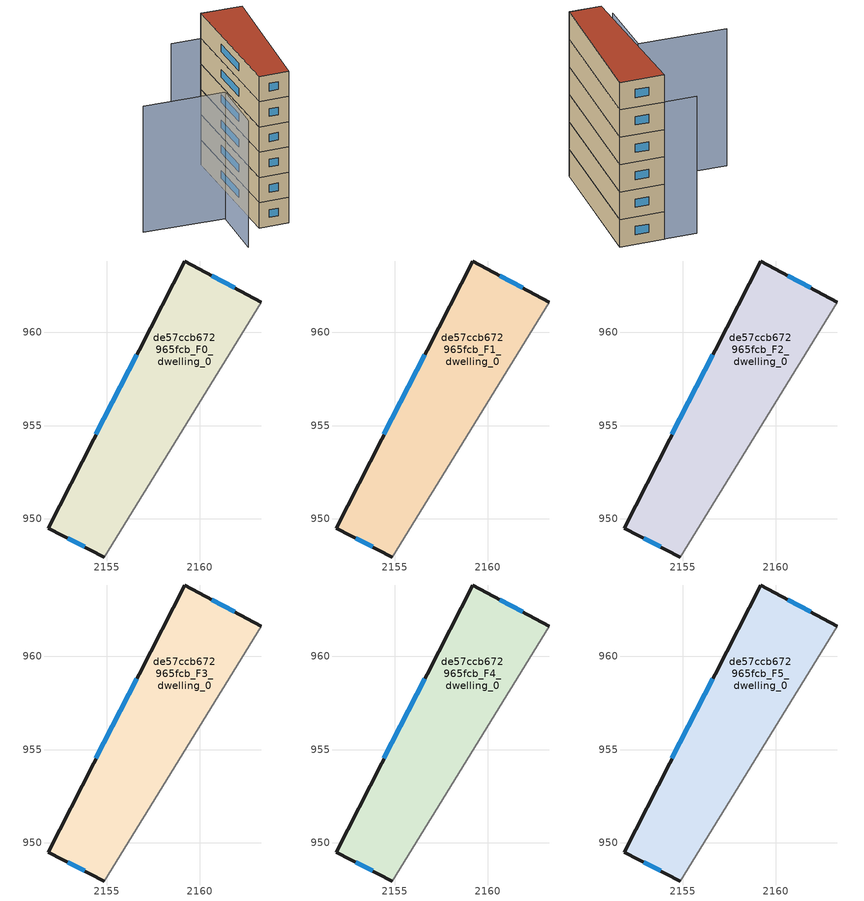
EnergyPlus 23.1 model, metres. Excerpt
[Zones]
de57ccb672965fcb_F0_dwelling_0
 floor ground (EU_floor_Construction): 2163.31,961.61 2154.88,947.95 2151.85,949.5 2159.19,963.83 z0
 wall outside (EU_wall_Construction): 2163.31,961.61 2159.19,963.83 2151.85,949.5 2154.88,947.95 z0:3
 wall adiabatic (EU_wall_Construction): 2154.88,947.95 2163.31,961.61 z0:3
 window (EU_Window_Construction): 2152.91,948.95 2153.82,948.49 / 2156.61,958.8 2154.43,954.52 / 2161.86,962.39 2160.63,963.05 z1.05:1.95
de57ccb672965fcb_F1_dwelling_0
 floor to de57ccb672965fcb_F0_dwelling_0 (EU_floor_Construction): 2163.3,961.61 2154.88,947.95 2151.85,949.5 2159.19,963.83 z3
 wall outside (EU_wall_Construction): 2163.31,961.61 2159.19,963.83 2151.85,949.5 2154.88,947.95 z3:6
 wall adiabatic (EU_wall_Construction): 2154.88,947.95 2163.31,961.61 z3:6
 window (EU_Window_Construction): 2152.91,948.95 2153.82,948.49 / 2156.61,958.8 2154.43,954.52 / 2161.86,962.39 2160.63,963.05 z4.05:4.95
de57ccb672965fcb_F2_dwelling_0
 floor to de57ccb672965fcb_F1_dwelling_0 (EU_floor_Construction): 2163.3,961.61 2154.88,947.95 2151.85,949.5 2159.19,963.83 z6
 wall outside (EU_wall_Construction): 2163.31,961.61 2159.19,963.83 2151.85,949.5 2154.88,947.95 z6:9
 wall adiabatic (EU_wall_Construction): 2154.88,947.95 2163.31,961.61 z6:9
 window (EU_Window_Construction): 2152.91,948.95 2153.82,948.49 / 2156.61,958.8 2154.43,954.52 / 2161.86,962.39 2160.63,963.05 z7.05:7.95
de57ccb672965fcb_F3_dwelling_0
 floor to de57ccb672965fcb_F2_dwelling_0 (EU_floor_Construction): 2163.3,961.61 2154.88,947.95 2151.85,949.5 2159.19,963.83 z9
 wall outside (EU_wall_Construction): 2163.31,961.61 2159.19,963.83 2151.85,949.5 2154.88,947.95 z9:12
 wall adiabatic (EU_wall_Construction): 2154.88,947.95 2163.31,961.61 z9:12
 window (EU_Window_Construction): 2152.91,948.95 2153.82,948.49 / 2156.61,958.8 2154.43,954.52 / 2161.86,962.39 2160.63,963.05 z10.05:10.95
de57ccb672965fcb_F4_dwelling_0
 floor to de57ccb672965fcb_F3_dwelling_0 (EU_floor_Construction): 2163.3,961.61 2154.88,947.95 2151.85,949.5 2159.19,963.83 z12
 wall outside (EU_wall_Construction): 2163.31,961.61 2159.19,963.83 2151.85,949.5 2154.88,947.95 z12:15
 wall adiabatic (EU_wall_Construction): 2154.88,947.95 2163.31,961.61 z12:15
 window (EU_Window_Construction): 2152.91,948.95 2153.82,948.49 / 2156.61,958.8 2154.43,954.52 / 2161.86,962.39 2160.63,963.05 z13.05:13.95
de57ccb672965fcb_F5_dwelling_0
 floor to de57ccb672965fcb_F4_dwelling_0 (EU_floor_Construction): 2163.3,961.61 2154.88,947.95 2151.85,949.5 2159.19,963.83 z15
 wall outside (EU_wall_Construction): 2163.31,961.61 2159.19,963.83 2151.85,949.5 2154.88,947.95 z15:18
 wall adiabatic (EU_wall_Construction): 2154.88,947.95 2163.31,961.61 z15:18
 window (EU_Window_Construction): 2152.91,948.95 2153.82,948.49 / 2156.61,958.8 2154.43,954.52 / 2161.86,962.39 2160.63,963.05 z16.05:16.95
 roof outside (EU_roof_Construction): 2154.88,947.95 2163.31,961.61 2159.19,963.83 2151.85,949.5 z18
shading: 2143.16,958.19 2151.23,953.69 / 2151.23,953.69 2147.77,947.49 / 2162.19,962.21 2156.19,965.44 z0:15
[Building]
EU S2 Campaign: North Axis=0; Terrain=City; Solar Distribution=FullExterior
[Site:Location]
Bologna: Latitude=44.5; Longitude=11.25; Time Zone=1; Elevation=37
[SizingPeriod:WeatherFileDays]
AnnualSizingPeriod: Begin Month=1; Begin Day of Month=1; End Month=12; End Day of Month=31; Day of Week for Start Day=Monday; Use Weather File Daylight Saving Period=No; Use Weather File Rain and Snow Indicators=No
[MATERIAL]
EU_InternalMass_Material: Roughness=MediumRough; Thickness=0.1; Conductivity=1; Density=1800; Specific Heat=900; Thermal Absorptance=0.9; Solar Absorptance=0.7; Visible Absorptance=0.7
[MATERIAL:NOMASS] Roughness=MediumRough; Thermal Absorptance=0.9; Solar Absorptance=0.7; Visible Absorptance=0.7
Name | Thermal Resistance
EU_wall_NoMass | 0.890213
EU_roof_NoMass | 0.636128
EU_floor_NoMass | 0.79516
[WINDOWMATERIAL:SIMPLEGLAZINGSYSTEM]
EU_Window_SimpleGlazing: UFactor=4.49146; Solar Heat Gain Coefficient=0.85; Visible Transmittance=0.85
[CONSTRUCTION]
EU_wall_Construction: EU_wall_NoMass
EU_roof_Construction: EU_roof_NoMass
EU_floor_Construction: EU_floor_NoMass
EU_Window_Construction: EU_Window_SimpleGlazing
EU_InternalMass_Construction: EU_InternalMass_Material
[ZONE] Type=1; Multiplier=1; Ceiling Height=autocalculate; Volume=194.454; Floor Area=autocalculate; Part of Total Floor Area=Yes
de57ccb672965fcb_F0_dwelling_0; de57ccb672965fcb_F1_dwelling_0; de57ccb672965fcb_F2_dwelling_0; de57ccb672965fcb_F3_dwelling_0; de57ccb672965fcb_F4_dwelling_0; de57ccb672965fcb_F5_dwelling_0
[INTERNALMASS] Construction=EU_InternalMass_Construction; Surface Area=64.8181
Name | Zone or ZoneList
de57ccb672965fcb_F0_dwelling_0_EU_InternalMass | de57ccb672965fcb_F0_dwelling_0
de57ccb672965fcb_F1_dwelling_0_EU_InternalMass | de57ccb672965fcb_F1_dwelling_0
de57ccb672965fcb_F2_dwelling_0_EU_InternalMass | de57ccb672965fcb_F2_dwelling_0
de57ccb672965fcb_F3_dwelling_0_EU_InternalMass | de57ccb672965fcb_F3_dwelling_0
de57ccb672965fcb_F4_dwelling_0_EU_InternalMass | de57ccb672965fcb_F4_dwelling_0
de57ccb672965fcb_F5_dwelling_0_EU_InternalMass | de57ccb672965fcb_F5_dwelling_0
[OTHEREQUIPMENT] Fuel Type=Electricity; Design Level Calculation Method=Watts/Area; Power per Zone Floor Area=1; Fraction Latent=0; Fraction Radiant=0; Fraction Lost=0; Carbon Dioxide Generation Rate=0; EndUse Subcategory=EU_Step8_InternalGains
Name | Zone or ZoneList or Space or SpaceList | Schedule
EU_Step8_InternalGain_de57ccb672965fcb_F0_dwelling_0_f000 | de57ccb672965fcb_F0_dwelling_0 | EU_Step8_GainSchedule_de57ccb672965fcb_F0_dwelling_0_f000
EU_Step8_InternalGain_de57ccb672965fcb_F1_dwelling_0_f000 | de57ccb672965fcb_F1_dwelling_0 | EU_Step8_GainSchedule_de57ccb672965fcb_F1_dwelling_0_f000
EU_Step8_InternalGain_de57ccb672965fcb_F2_dwelling_0_f000 | de57ccb672965fcb_F2_dwelling_0 | EU_Step8_GainSchedule_de57ccb672965fcb_F2_dwelling_0_f000
EU_Step8_InternalGain_de57ccb672965fcb_F3_dwelling_0_f000 | de57ccb672965fcb_F3_dwelling_0 | EU_Step8_GainSchedule_de57ccb672965fcb_F3_dwelling_0_f000
EU_Step8_InternalGain_de57ccb672965fcb_F4_dwelling_0_f000 | de57ccb672965fcb_F4_dwelling_0 | EU_Step8_GainSchedule_de57ccb672965fcb_F4_dwelling_0_f000
EU_Step8_InternalGain_de57ccb672965fcb_F5_dwelling_0_f000 | de57ccb672965fcb_F5_dwelling_0 | EU_Step8_GainSchedule_de57ccb672965fcb_F5_dwelling_0_f000
[ZONEVENTILATION:DESIGNFLOWRATE] Schedule=EU_AlwaysOn; Design Flow Rate Calculation Method=AirChanges/Hour; Air Changes per Hour=0.718634; Ventilation Type=Natural; Fan Pressure Rise=0; Fan Total Efficiency=1; Constant Term Coefficient=1; Temperature Term Coefficient=0; Velocity Term Coefficient=0; Velocity Squared Term Coefficient=0; Minimum Indoor Temperature=-100; Maximum Indoor Temperature=100; Delta Temperature=-100; Minimum Outdoor Temperature=-100; Maximum Outdoor Temperature=100; Maximum Wind Speed=40
Name | Zone or ZoneList or Space or SpaceList
EU_ConstantAir_de57ccb672965fcb_F0_dwelling_0 | de57ccb672965fcb_F0_dwelling_0
EU_ConstantAir_de57ccb672965fcb_F1_dwelling_0 | de57ccb672965fcb_F1_dwelling_0
EU_ConstantAir_de57ccb672965fcb_F2_dwelling_0 | de57ccb672965fcb_F2_dwelling_0
EU_ConstantAir_de57ccb672965fcb_F3_dwelling_0 | de57ccb672965fcb_F3_dwelling_0
EU_ConstantAir_de57ccb672965fcb_F4_dwelling_0 | de57ccb672965fcb_F4_dwelling_0
EU_ConstantAir_de57ccb672965fcb_F5_dwelling_0 | de57ccb672965fcb_F5_dwelling_0
[HVACTEMPLATE:THERMOSTAT] Constant Heating Setpoint=20; Constant Cooling Setpoint=50
EU_HeatOnly_de57ccb672965fcb_F0_dwelling_0; EU_HeatOnly_de57ccb672965fcb_F1_dwelling_0; EU_HeatOnly_de57ccb672965fcb_F2_dwelling_0; EU_HeatOnly_de57ccb672965fcb_F3_dwelling_0; EU_HeatOnly_de57ccb672965fcb_F4_dwelling_0; EU_HeatOnly_de57ccb672965fcb_F5_dwelling_0
[HVACTEMPLATE:ZONE:IDEALLOADSAIRSYSTEM] System Availability Schedule=EU_AlwaysOn; Maximum Heating Supply Air Temperature=50; Minimum Cooling Supply Air Temperature=13; Maximum Heating Supply Air Humidity Ratio=0.0156; Minimum Cooling Supply Air Humidity Ratio=0.0077; Heating Limit=NoLimit; Cooling Limit=NoLimit; Heating Availability Schedule=EU_AlwaysOn; Cooling Availability Schedule=EU_CoolingOff; Dehumidification Control Type=ConstantSensibleHeatRatio; Cooling Sensible Heat Ratio=0.7; Dehumidification Setpoint=60; Humidification Control Type=None; Humidification Setpoint=30; Outdoor Air Method=None; Outdoor Air Flow Rate per Person=0.00944; Outdoor Air Flow Rate per Zone Floor Area=0; Outdoor Air Flow Rate per Zone=0; Demand Controlled Ventilation Type=None; Outdoor Air Economizer Type=NoEconomizer; Heat Recovery Type=None; Sensible Heat Recovery Effectiveness=0.7; Latent Heat Recovery Effectiveness=0.65
Name | Template Thermostat
de57ccb672965fcb_F0_dwelling_0 | EU_HeatOnly_de57ccb672965fcb_F0_dwelling_0
de57ccb672965fcb_F1_dwelling_0 | EU_HeatOnly_de57ccb672965fcb_F1_dwelling_0
de57ccb672965fcb_F2_dwelling_0 | EU_HeatOnly_de57ccb672965fcb_F2_dwelling_0
de57ccb672965fcb_F3_dwelling_0 | EU_HeatOnly_de57ccb672965fcb_F3_dwelling_0
de57ccb672965fcb_F4_dwelling_0 | EU_HeatOnly_de57ccb672965fcb_F4_dwelling_0
de57ccb672965fcb_F5_dwelling_0 | EU_HeatOnly_de57ccb672965fcb_F5_dwelling_0
[SIZING:ZONE] Zone Cooling Design Supply Air Temperature Input Method=SupplyAirTemperature; Zone Cooling Design Supply Air Temperature=13; Zone Heating Design Supply Air Temperature Input Method=SupplyAirTemperature; Zone Heating Design Supply Air Temperature=50; Zone Cooling Design Supply Air Humidity Ratio=0.008; Zone Heating Design Supply Air Humidity Ratio=0.008; Cooling Design Air Flow Method=DesignDay; Cooling Design Air Flow Rate=0; Cooling Minimum Air Flow per Zone Floor Area=0.000762; Cooling Minimum Air Flow=0; Cooling Minimum Air Flow Fraction=0.2; Heating Design Air Flow Method=DesignDay; Heating Design Air Flow Rate=0; Heating Maximum Air Flow per Zone Floor Area=0.002032; Heating Maximum Air Flow=0.141576; Heating Maximum Air Flow Fraction=0.3; Account for Dedicated Outdoor Air System=No; Dedicated Outdoor Air System Control Strategy=NeutralSupplyAir; Dedicated Outdoor Air Low Setpoint Temperature for Design=autosize; Dedicated Outdoor Air High Setpoint Temperature for Design=autosize; Zone Load Sizing Method=Sensible Load Only No Latent Load; Zone Latent Cooling Design Supply Air Humidity Ratio Input Method=HumidityRatioDifference; Zone Cooling Design Supply Air Humidity Ratio Difference=0.005; Zone Latent Heating Design Supply Air Humidity Ratio Input Method=HumidityRatioDifference; Zone Humidification Design Supply Air Humidity Ratio Difference=0.005
de57ccb672965fcb_F0_dwelling_0; de57ccb672965fcb_F1_dwelling_0; de57ccb672965fcb_F2_dwelling_0; de57ccb672965fcb_F3_dwelling_0; de57ccb672965fcb_F4_dwelling_0; de57ccb672965fcb_F5_dwelling_0
[SCHEDULE:CONSTANT]
Name | Hourly Value
EU_AlwaysOn | 1
EU_CoolingOff | 0
[SCHEDULE:FILE] Column Number=1; Rows to Skip at Top=0; Number of Hours of Data=8760; Column Separator=Comma; Interpolate to Timestep=No; Minutes per Item=60; Adjust Schedule for Daylight Savings=Yes
Name | File
EU_Step8_GainSchedule_de57ccb672965fcb_F0_dwelling_0_f000 | ../../schedules/de57ccb672965fcb/de57ccb672965fcb_F0_dwelling_0_f000_gain.csv
EU_Step8_GainSchedule_de57ccb672965fcb_F1_dwelling_0_f000 | ../../schedules/de57ccb672965fcb/de57ccb672965fcb_F1_dwelling_0_f000_gain.csv
EU_Step8_GainSchedule_de57ccb672965fcb_F2_dwelling_0_f000 | ../../schedules/de57ccb672965fcb/de57ccb672965fcb_F2_dwelling_0_f000_gain.csv
EU_Step8_GainSchedule_de57ccb672965fcb_F3_dwelling_0_f000 | ../../schedules/de57ccb672965fcb/de57ccb672965fcb_F3_dwelling_0_f000_gain.csv
EU_Step8_GainSchedule_de57ccb672965fcb_F4_dwelling_0_f000 | ../../schedules/de57ccb672965fcb/de57ccb672965fcb_F4_dwelling_0_f000_gain.csv
EU_Step8_GainSchedule_de57ccb672965fcb_F5_dwelling_0_f000 | ../../schedules/de57ccb672965fcb/de57ccb672965fcb_F5_dwelling_0_f000_gain.csv
